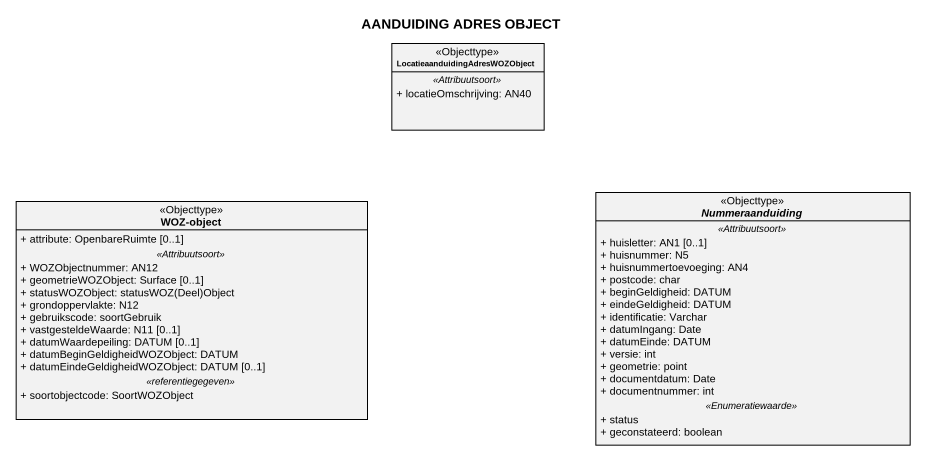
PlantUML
@startuml
title AANDUIDING ADRES OBJECT
hide circle
hide empty members
skinparam classAttributeIconSize 0
class "LocatieaanduidingAdresWOZObject" as LocatieaanduidingAdresWOZObj <<Objecttype>> {
  .. <<Attribuutsoort>> ..
  + locatieOmschrijving: AN40
}
abstract class Nummeraanduiding <<Objecttype>> {
  .. <<Attribuutsoort>> ..
  + huisletter: AN1 [0..1]
  + huisnummer: N5
  + huisnummertoevoeging: AN4
  + postcode: char
  + beginGeldigheid: DATUM
  + eindeGeldigheid: DATUM
  + identificatie: Varchar
  + datumIngang: Date
  + datumEinde: DATUM
  + versie: int
  + geometrie: point
  + documentdatum: Date
  + documentnummer: int
  .. <<Enumeratiewaarde>> ..
  + status
  + geconstateerd: boolean
}
class "WOZ-object" as WOZ_object <<Objecttype>> {
  + attribute: OpenbareRuimte [0..1]
  .. <<Attribuutsoort>> ..
  + WOZObjectnummer: AN12
  + geometrieWOZObject: Surface [0..1]
  {field} + statusWOZObject: statusWOZ(Deel)Object
  + grondoppervlakte: N12
  + gebruikscode: soortGebruik
  + vastgesteldeWaarde: N11 [0..1]
  + datumWaardepeiling: DATUM [0..1]
  + datumBeginGeldigheidWOZObject: DATUM
  + datumEindeGeldigheidWOZObject: DATUM [0..1]
  .. <<referentiegegeven>> ..
  + soortobjectcode: SoortWOZObject
}
@enduml
